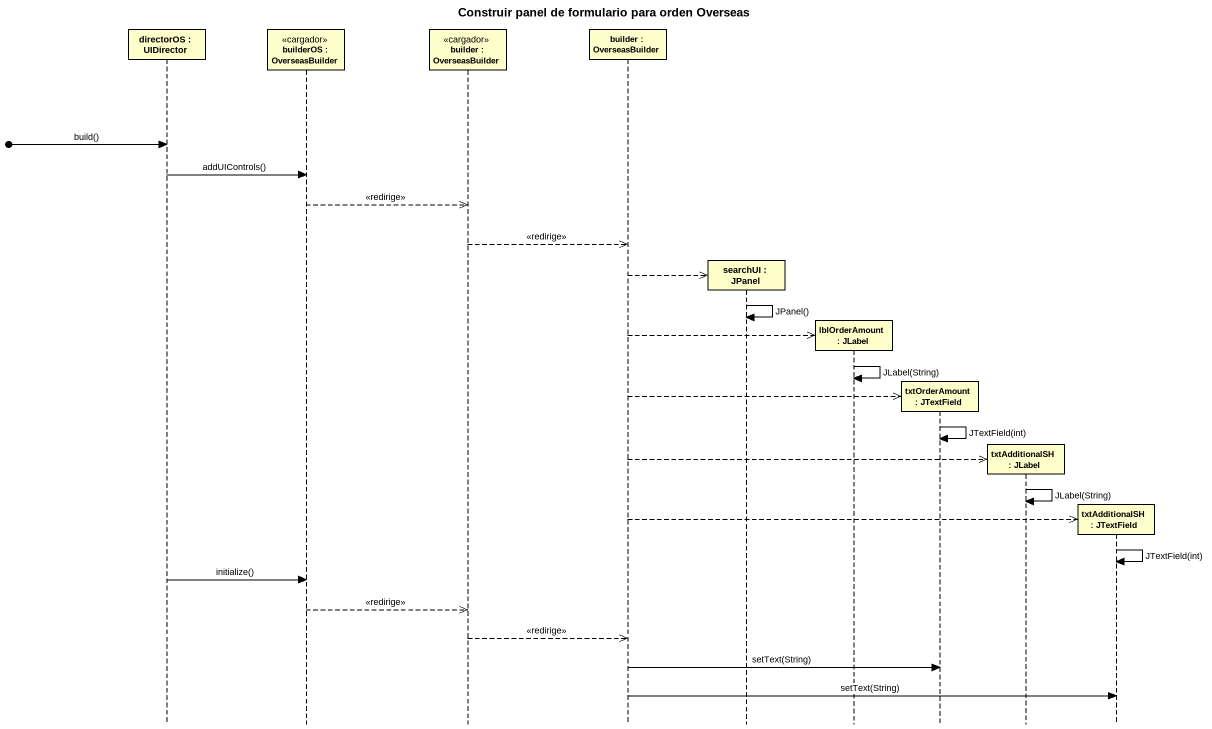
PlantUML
@startuml
title Construir panel de formulario para orden Overseas
hide footbox
participant "directorOS : UIDirector" as directorOS
participant "builderOS : OverseasBuilder" as builderOS <<cargador>>
participant "builder : OverseasBuilder" as builder <<cargador>>
participant "builder : OverseasBuilder" as builder_2
participant "searchUI : JPanel" as searchUI
participant "lblOrderAmount : JLabel" as lblOrderAmount
participant "txtOrderAmount : JTextField" as txtOrderAmount
participant "txtAdditionalSH : JLabel" as txtAdditionalSH
participant "txtAdditionalSH : JTextField" as txtAdditionalSH_2

[o-> directorOS : build()
directorOS -> builderOS : addUIControls()
builderOS -->> builder : <<redirige>>
builder -->> builder_2 : <<redirige>>
builder_2 -->> searchUI **
searchUI -> searchUI : JPanel()
builder_2 -->> lblOrderAmount **
lblOrderAmount -> lblOrderAmount : JLabel(String)
builder_2 -->> txtOrderAmount **
txtOrderAmount -> txtOrderAmount : JTextField(int)
builder_2 -->> txtAdditionalSH **
txtAdditionalSH -> txtAdditionalSH : JLabel(String)
builder_2 -->> txtAdditionalSH_2 **
txtAdditionalSH_2 -> txtAdditionalSH_2 : JTextField(int)
directorOS -> builderOS : initialize()
builderOS -->> builder : <<redirige>>
builder -->> builder_2 : <<redirige>>
builder_2 -> txtOrderAmount : setText(String)
builder_2 -> txtAdditionalSH_2 : setText(String)
@enduml
